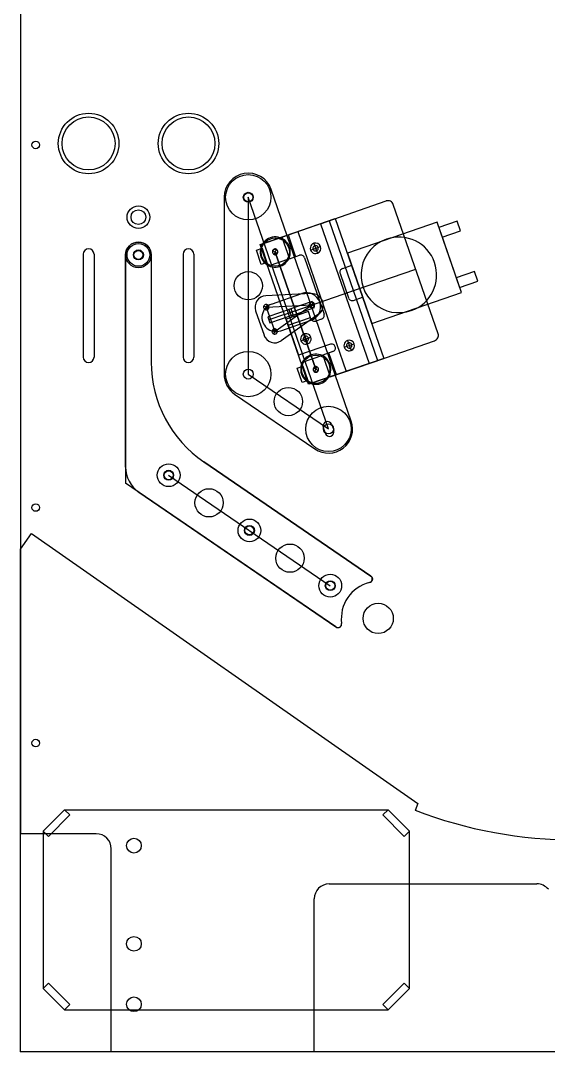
# Model space of a CAD drawing. Header units: inches. Extents: x 0 to 20.3, y 0 to 46.
# Drawn here: x 0 to 8.73, y 0 to 17.06 of the extents above; entities that cross this region are included whole.
import ezdxf

# ---------------------------------------------------------------- set-up
doc = ezdxf.new("R2010")
doc.units = ezdxf.units.IN
doc.header["$MEASUREMENT"] = 0
for name, color, linetype in [('1_250BIT_500DEP', 7, 'Continuous'), ('1A_250BIT_500DEP', 7, 'Continuous'), ('2_250BIT_250DEP', 7, 'Continuous'), ('6_125BIT_500DEP', 7, 'Continuous'), ('6A_125BIT_500DEP', 7, 'Continuous'), ('7_VCARVE_BIT', 7, 'Continuous'), ('8_250BIT_500OUTLINE', 7, 'Continuous'), ('CONSTRUCTION', 7, 'Continuous'), ('DF_COMP', 7, 'Continuous'), ('PLASTICS', 7, 'Continuous')]:
    doc.layers.add(name, color=color, linetype=linetype)

msp = doc.modelspace()

# ---------------------------------------------------------------- linework, layer by layer
msp.add_point((0, 0))
at = {"layer": '1_250BIT_500DEP', "linetype": 'Continuous'}
for p, q in [((4.151, 12.368), (4.653, 12.542)), ((4.304, 11.925), (4.806, 12.099))]:
    msp.add_line(p, q, dxfattribs=at)
for centre, radius in [((4.214, 13.228), 0.234), ((3.768, 12.671), 0.234), ((4.885, 11.289), 0.234), ((4.431, 10.754), 0.234), ((3.119, 9.078), 0.234), ((4.458, 8.162), 0.234), ((5.918, 7.165), 0.25)]:
    msp.add_circle(centre, radius, dxfattribs=at)
for centre, start, end in [((4.73, 12.321), 289.0935, 109.0935), ((4.228, 12.147), 109.0935, 289.0935)]:
    msp.add_arc(centre, 0.234, start, end, dxfattribs=at)
at = {"layer": '1A_250BIT_500DEP', "linetype": 'Continuous'}
for centre in [(1.125, 15.025), (2.778, 15.025)]:
    msp.add_circle(centre, 0.438, dxfattribs=at)
at = {"layer": '2_250BIT_250DEP', "linetype": 'Continuous'}
for centre in [(1.125, 15.025), (2.778, 15.025)]:
    msp.add_circle(centre, 0.501, dxfattribs=at)
at = {"layer": '6_125BIT_500DEP', "linetype": 'Continuous'}
for p, q in [((1.035, 13.191), (1.035, 11.491)), ((1.215, 13.191), (1.215, 11.491)), ((2.688, 13.191), (2.688, 11.491)), ((2.868, 13.191), (2.868, 11.491))]:
    msp.add_line(p, q, dxfattribs=at)
for centre, radius in [((3.768, 14.134), 0.0825), ((1.95, 13.805), 0.122), ((1.95, 13.181), 0.0825), ((3.768, 11.208), 0.0825), ((5.095, 10.301), 0.0825), ((2.45, 9.535), 0.0825), ((3.787, 8.621), 0.0825), ((5.125, 7.707), 0.0825), ((1.875, 3.405), 0.122), ((1.875, 1.78), 0.122), ((1.875, 0.78), 0.122)]:
    msp.add_circle(centre, radius, dxfattribs=at)
for centre, start, end in [((1.125, 13.191), 0, 180), ((2.778, 13.191), 0, 180), ((1.125, 11.491), 180, 0), ((2.778, 11.491), 180, 0)]:
    msp.add_arc(centre, 0.09, start, end, dxfattribs=at)
at = {"layer": '6A_125BIT_500DEP', "linetype": 'Continuous'}
for centre in [(0.25, 15), (0.25, 9), (0.25, 5.102)]:
    msp.add_circle(centre, 0.0625, dxfattribs=at)
at = {"layer": '7_VCARVE_BIT', "linetype": 'Continuous'}
for centre in [(0.25, 15), (0.25, 9), (0.25, 5.102)]:
    msp.add_circle(centre, 0.0625, dxfattribs=at)
at = {"layer": '8_250BIT_500OUTLINE', "linetype": 'Continuous'}
for p, q in [((0, 46), (0, 3.602)), ((1.25, 3.602), (0, 3.602)), ((1.5, 0), (1.5, 3.352)), ((5.108, 2.773), (8.542, 2.773)), ((4.858, 0), (4.858, 2.523)), ((1.5, 0), (4.858, 0))]:
    msp.add_line(p, q, dxfattribs=at)
for centre, start, end in [((1.25, 3.352), 0, 90), ((5.108, 2.523), 90, 180), ((8.542, 2.523), 39.8896, 90)]:
    msp.add_arc(centre, 0.25, start, end, dxfattribs=at)
at = {"layer": 'CONSTRUCTION', "linetype": 'Continuous'}
for p, q in [((0, 8.313), (0.18, 8.568)), ((0.18, 8.568), (6.572, 4.102)), ((0, 0), (0, 8.313)), ((6.572, 4.102), (6.528, 3.989)), ((0.729, 4), (0.375, 3.646)), ((0.729, 4), (6.084, 4)), ((0.817, 3.912), (0.729, 4)), ((6.084, 4), (5.996, 3.912)), ((6.437, 3.646), (6.084, 4)), ((0.463, 3.558), (0.817, 3.912)), ((5.996, 3.912), (6.349, 3.558)), ((0.375, 3.646), (0.375, 1.041)), ((0.375, 3.646), (0.463, 3.558)), ((6.349, 3.558), (6.437, 3.646)), ((6.437, 1.041), (6.437, 3.646)), ((0.463, 1.129), (0.375, 1.041)), ((0.375, 1.041), (0.729, 0.688)), ((0.817, 0.776), (0.463, 1.129)), ((6.349, 1.129), (5.996, 0.776)), ((6.084, 0.688), (6.437, 1.041)), ((6.437, 1.041), (6.349, 1.129)), ((0.729, 0.688), (0.817, 0.776)), ((0.729, 0.688), (6.084, 0.688)), ((5.996, 0.776), (6.084, 0.688)), ((0, 0), (18.375, 0))]:
    msp.add_line(p, q, dxfattribs=at)
msp.add_arc((9.187, 10.973), 7.473, 249.155, 290.845, dxfattribs=at)
at = {"layer": 'DF_COMP', "linetype": 'Continuous'}
for p, q in [((5.095, 10.301), (3.768, 14.134)), ((3.768, 14.134), (3.768, 11.208)), ((4.965, 13.697), (6.051, 14.073)), ((6.909, 11.877), (6.168, 14.016)), ((3.967, 13.351), (5.208, 13.781)), ((4.324, 13.475), (5.208, 13.781)), ((4.965, 13.697), (5.766, 11.384)), ((5.105, 13.746), (5.906, 11.433)), ((5.208, 13.781), (5.477, 13.006)), ((5.208, 13.781), (6.009, 11.469)), ((6.892, 13.721), (5.407, 13.207)), ((7.295, 12.557), (6.892, 13.721)), ((7.224, 13.74), (6.922, 13.636)), ((7.28, 13.579), (7.224, 13.74)), ((4.427, 13.511), (4.551, 13.151)), ((4.588, 13.566), (5.388, 11.254)), ((6.922, 13.636), (6.977, 13.475)), ((6.95, 13.555), (7.238, 12.723)), ((6.977, 13.475), (7.28, 13.579)), ((4.767, 11.039), (3.967, 13.351)), ((3.974, 13.354), (4.324, 13.475)), ((4.098, 12.994), (3.974, 13.354)), ((4.324, 13.475), (4.448, 13.116)), ((4.324, 13.475), (4.448, 13.116)), ((4.799, 13.261), (4.965, 13.318)), ((4.854, 13.372), (4.911, 13.207)), ((1.738, 13.181), (1.738, 9.404)), ((2.162, 13.181), (2.162, 11.405)), ((3.901, 13.26), (3.995, 13.292)), ((3.982, 13.023), (3.901, 13.26)), ((3.995, 13.292), (4.077, 13.056)), ((4.214, 13.228), (4.174, 13.247)), ((4.214, 13.228), (4.194, 13.188)), ((4.214, 13.228), (4.233, 13.268)), ((4.214, 13.228), (4.885, 11.289)), ((4.214, 13.228), (4.254, 13.208)), ((4.885, 11.289), (4.214, 13.228)), ((4.448, 13.116), (4.617, 13.174)), ((4.698, 13.135), (5.022, 12.2)), ((5.407, 13.207), (5.81, 12.043)), ((4.077, 13.056), (3.982, 13.023)), ((4.448, 13.116), (4.098, 12.994)), ((5.477, 13.006), (5.326, 12.953)), ((5.287, 12.873), (5.427, 12.468)), ((5.366, 12.541), (6.538, 12.947)), ((7.513, 12.908), (7.21, 12.803)), ((7.21, 12.803), (7.266, 12.642)), ((7.568, 12.747), (7.513, 12.908)), ((4.367, 12.195), (5.609, 12.625)), ((5.609, 12.625), (5.668, 12.645)), ((7.266, 12.642), (7.568, 12.747)), ((4.81, 12.54), (4.057, 12.503)), ((5.508, 12.428), (5.659, 12.481)), ((5.659, 12.481), (6.009, 11.469)), ((5.81, 12.043), (7.295, 12.557)), ((4.066, 12.316), (4.026, 12.335)), ((4.066, 12.316), (4.046, 12.276)), ((4.066, 12.316), (4.085, 12.356)), ((4.066, 12.316), (4.821, 12.352)), ((4.066, 12.316), (4.106, 12.296)), ((4.066, 12.316), (4.205, 11.914)), ((4.476, 12.291), (4.089, 12.157)), ((4.205, 11.914), (4.821, 12.352)), ((4.367, 12.195), (4.845, 12.36)), ((4.827, 12.412), (4.44, 12.278)), ((4.476, 12.175), (4.863, 12.309)), ((4.512, 12.187), (4.476, 12.291)), ((4.821, 12.352), (4.781, 12.372)), ((4.821, 12.352), (4.802, 12.312)), ((4.821, 12.352), (4.841, 12.392)), ((4.821, 12.352), (4.861, 12.333)), ((4.863, 12.309), (4.827, 12.412)), ((3.888, 12.255), (4.028, 11.853)), ((4.089, 12.157), (4.125, 12.054)), ((4.367, 12.195), (4.107, 12.105)), ((4.125, 12.054), (4.512, 12.187)), ((4.929, 12.198), (4.314, 11.761)), ((4.762, 12.247), (4.393, 12.119)), ((4.393, 12.119), (4.601, 11.519)), ((4.429, 12.016), (4.798, 12.143)), ((4.549, 12.258), (4.431, 12.217)), ((4.44, 12.278), (4.476, 12.175)), ((4.804, 12.125), (4.762, 12.247)), ((4.982, 12.119), (4.885, 12.086)), ((4.205, 11.914), (4.224, 11.954)), ((4.205, 11.914), (4.165, 11.933)), ((4.205, 11.914), (4.185, 11.874)), ((4.205, 11.914), (4.245, 11.894)), ((4.639, 11.761), (4.804, 11.818)), ((4.693, 11.873), (4.75, 11.707)), ((5.127, 11.701), (4.601, 11.519)), ((5.356, 11.653), (5.522, 11.71)), ((5.41, 11.764), (5.468, 11.599)), ((5.766, 11.384), (6.852, 11.76)), ((4.65, 11.401), (5, 11.522)), ((6.009, 11.469), (4.767, 11.039)), ((5.169, 11.581), (5, 11.523)), ((5, 11.523), (5.124, 11.162)), ((5, 11.522), (5.124, 11.162)), ((5.228, 11.198), (5.103, 11.558)), ((5.124, 11.162), (6.009, 11.469)), ((4.577, 11.306), (4.671, 11.339)), ((4.659, 11.07), (4.577, 11.306)), ((4.774, 11.041), (4.65, 11.401)), ((4.671, 11.339), (4.753, 11.103)), ((4.885, 11.289), (4.845, 11.308)), ((4.885, 11.289), (4.865, 11.249)), ((4.885, 11.289), (4.904, 11.329)), ((4.885, 11.289), (4.925, 11.269)), ((3.768, 11.208), (5.095, 10.301)), ((4.753, 11.103), (4.659, 11.07)), ((5.124, 11.162), (4.774, 11.041)), ((5.795, 7.866), (3.033, 9.754)), ((5.219, 7.024), (1.738, 9.404)), ((2.45, 9.535), (5.125, 7.707))]:
    msp.add_line(p, q, dxfattribs=at)
for centre, radius in [((3.768, 14.134), 0.375), ((1.95, 13.805), 0.188), ((1.95, 13.181), 0.212), ((1.95, 13.181), 0.188), ((3.768, 11.208), 0.375), ((5.095, 10.301), 0.375), ((2.45, 9.535), 0.188), ((3.787, 8.621), 0.188), ((5.125, 7.707), 0.188)]:
    msp.add_circle(centre, radius, dxfattribs=at)
for centre, radius, start, end in [((6.081, 13.986), 0.0921, 64.094, 109.0934), ((6.081, 13.986), 0.0921, 19.094, 64.0934), ((4.214, 13.228), 0.25, 49.0957, 109.093), ((4.214, 13.228), 0.25, 109.0957, 169.093), ((4.214, 13.228), 0.25, 349.0957, 49.093), ((4.882, 13.29), 0.0876, 169.0957, 229.093), ((4.882, 13.29), 0.0876, 109.0957, 169.093), ((4.882, 13.29), 0.0445, 109.0957, 169.093), ((4.882, 13.29), 0.0876, 19.1087, 109.0894), ((4.882, 13.29), 0.0445, 49.0957, 109.093), ((4.882, 13.29), 0.0445, 349.0956, 49.093), ((4.882, 13.29), 0.0876, 289.1087, 19.0895), ((6.259, 12.85), 0.626, 109.0957, 169.093), ((6.259, 12.85), 0.626, 19.1087, 109.0895), ((4.214, 13.228), 0.25, 169.0957, 229.093), ((4.211, 13.235), 0.0445, 109.0957, 169.093), ((4.211, 13.235), 0.0445, 169.0957, 229.093), ((4.214, 13.228), 0.0445, 169.0957, 229.093), ((4.214, 13.228), 0.0445, 109.0957, 169.093), ((4.211, 13.235), 0.0445, 229.0956, 289.0931), ((4.214, 13.228), 0.0445, 229.0957, 289.093), ((4.211, 13.235), 0.0445, 49.0957, 109.093), ((4.214, 13.228), 0.0445, 49.0957, 109.093), ((4.211, 13.235), 0.0445, 289.0957, 349.093), ((4.214, 13.228), 0.0445, 289.0957, 349.093), ((4.211, 13.235), 0.0445, 349.0957, 49.093), ((4.214, 13.228), 0.0445, 349.0957, 49.093), ((4.214, 13.228), 0.25, 289.0957, 349.093), ((4.638, 13.114), 0.0636, 64.0941, 109.0934), ((4.638, 13.114), 0.0636, 19.094, 64.0934), ((4.882, 13.29), 0.0876, 229.0957, 289.093), ((4.882, 13.29), 0.0445, 169.0957, 229.093), ((4.882, 13.29), 0.0445, 229.0957, 289.093), ((4.882, 13.29), 0.0445, 289.0957, 349.093), ((4.214, 13.228), 0.25, 229.0957, 289.093), ((6.259, 12.85), 0.626, 169.0957, 229.093), ((6.259, 12.85), 0.626, 289.1087, 19.0895), ((5.347, 12.893), 0.0636, 154.094, 199.0934), ((5.347, 12.893), 0.0636, 109.094, 154.0934), ((4.066, 12.316), 0.188, 92.7581, 145.925), ((4.821, 12.352), 0.188, 19.0996, 93.2929), ((5.487, 12.488), 0.0636, 199.094, 244.0934), ((4.066, 12.316), 0.188, 145.9264, 199.0933), ((4.066, 12.316), 0.0445, 169.0956, 229.093), ((4.066, 12.316), 0.0445, 109.0957, 169.093), ((4.066, 12.316), 0.0445, 229.0957, 289.093), ((4.066, 12.316), 0.0445, 49.0957, 109.093), ((4.066, 12.316), 0.0445, 289.0957, 349.093), ((4.066, 12.316), 0.0445, 349.0957, 49.093), ((4.821, 12.352), 0.0445, 109.0957, 169.093), ((4.821, 12.352), 0.0445, 169.0957, 229.093), ((4.821, 12.352), 0.0445, 229.0957, 289.093), ((4.821, 12.352), 0.0445, 49.0957, 109.093), ((4.821, 12.352), 0.0445, 289.0957, 349.093), ((4.821, 12.352), 0.0445, 349.0957, 49.093), ((4.821, 12.352), 0.188, 304.8987, 19.0921), ((5.487, 12.488), 0.0636, 244.094, 289.0934), ((6.259, 12.85), 0.626, 229.0957, 289.093), ((4.864, 12.146), 0.0636, 199.094, 244.0934), ((4.961, 12.179), 0.0636, 289.094, 334.0934), ((4.961, 12.179), 0.0636, 334.094, 19.0934), ((4.205, 11.914), 0.0445, 109.0957, 169.093), ((4.205, 11.914), 0.0445, 49.0957, 109.093), ((4.205, 11.914), 0.0445, 349.0957, 49.093), ((4.864, 12.146), 0.0636, 244.094, 289.0934), ((4.205, 11.914), 0.188, 199.0947, 252.2615), ((4.205, 11.914), 0.0445, 169.0957, 229.093), ((4.205, 11.914), 0.0445, 229.0956, 289.0931), ((4.205, 11.914), 0.0445, 289.0957, 349.093), ((4.721, 11.79), 0.0876, 169.0957, 229.093), ((4.721, 11.79), 0.0876, 109.0957, 169.093), ((4.721, 11.79), 0.0445, 169.0957, 229.093), ((4.721, 11.79), 0.0445, 109.0957, 169.093), ((4.721, 11.79), 0.0876, 49.0957, 109.093), ((4.721, 11.79), 0.0445, 49.0957, 109.093), ((4.721, 11.79), 0.0445, 289.0957, 349.093), ((4.721, 11.79), 0.0876, 289.0957, 349.093), ((4.721, 11.79), 0.0445, 349.0957, 49.093), ((4.721, 11.79), 0.0876, 349.0957, 49.093), ((6.822, 11.847), 0.0921, 289.094, 334.0934), ((6.822, 11.847), 0.0921, 334.094, 19.0934), ((4.205, 11.914), 0.188, 252.263, 305.4299), ((4.721, 11.79), 0.0876, 229.0957, 289.093), ((4.721, 11.79), 0.0445, 229.0957, 289.093), ((5.148, 11.641), 0.0636, 64.094, 109.0934), ((5.148, 11.641), 0.0636, 289.094, 334.0934), ((5.148, 11.641), 0.0636, 19.094, 64.0934), ((5.148, 11.641), 0.0636, 334.094, 19.0934), ((5.439, 11.682), 0.0876, 169.0957, 229.093), ((5.439, 11.682), 0.0876, 109.0957, 169.093), ((5.439, 11.682), 0.0876, 229.0957, 289.093), ((5.439, 11.682), 0.0445, 169.0956, 229.093), ((5.439, 11.682), 0.0445, 109.0957, 169.093), ((5.439, 11.682), 0.0876, 19.1087, 109.0895), ((5.439, 11.682), 0.0445, 229.0957, 289.093), ((5.439, 11.682), 0.0445, 49.0956, 109.093), ((5.439, 11.682), 0.0445, 289.0957, 349.093), ((5.439, 11.682), 0.0445, 349.0957, 49.093), ((5.439, 11.682), 0.0876, 289.1087, 19.0895), ((4.885, 11.289), 0.25, 109.0957, 169.093), ((4.885, 11.289), 0.25, 49.0957, 109.093), ((4.885, 11.289), 0.25, 349.0957, 49.093), ((4.162, 11.405), 2, 180, 235.6469), ((4.885, 11.289), 0.25, 169.0957, 229.093), ((4.885, 11.289), 0.0445, 169.0957, 229.093), ((4.885, 11.289), 0.0445, 109.0957, 169.093), ((4.887, 11.282), 0.0445, 169.0956, 229.093), ((4.887, 11.282), 0.0445, 109.0957, 169.093), ((4.885, 11.289), 0.0445, 49.0957, 109.093), ((4.887, 11.282), 0.0445, 49.0957, 109.093), ((4.885, 11.289), 0.0445, 289.0957, 349.093), ((4.887, 11.282), 0.0445, 289.0957, 349.093), ((4.885, 11.289), 0.0445, 349.0957, 49.093), ((4.887, 11.282), 0.0445, 349.0957, 49.093), ((4.885, 11.289), 0.25, 229.0957, 289.093), ((4.885, 11.289), 0.0445, 229.0957, 289.093), ((4.887, 11.282), 0.0445, 229.0956, 289.0931), ((4.885, 11.289), 0.25, 289.0957, 349.093), ((5.761, 7.817), 0.06, 283.5125, 55.6469), ((5.918, 7.165), 0.611, 103.5125, 187.7813), ((5.253, 7.074), 0.06, 235.6469, 7.7813)]:
    msp.add_arc(centre, radius, start, end, dxfattribs=at)
at = {"layer": 'PLASTICS', "linetype": 'Continuous'}
for p, q in [((5.473, 10.432), (4.146, 14.265)), ((3.368, 14.134), (3.368, 11.208)), ((1.738, 9.668), (1.738, 13.181)), ((2.162, 13.181), (2.162, 11.405)), ((3.542, 10.877), (4.869, 9.97)), ((5.007, 10.323), (5.04, 10.229)), ((5.149, 10.373), (5.182, 10.278)), ((3.033, 9.754), (5.795, 7.866)), ((1.955, 9.255), (5.219, 7.024)), ((5.795, 7.866), (5.799, 7.864)), ((5.799, 7.864), (5.802, 7.861)), ((5.802, 7.861), (5.805, 7.857)), ((5.805, 7.857), (5.808, 7.854)), ((5.808, 7.854), (5.811, 7.85)), ((5.811, 7.85), (5.814, 7.846)), ((5.78, 7.76), (5.775, 7.759)), ((5.784, 7.761), (5.78, 7.76)), ((5.788, 7.763), (5.784, 7.761)), ((5.792, 7.766), (5.788, 7.763)), ((5.796, 7.768), (5.792, 7.766)), ((5.8, 7.771), (5.796, 7.768)), ((5.803, 7.774), (5.8, 7.771)), ((5.806, 7.777), (5.803, 7.774)), ((5.809, 7.781), (5.806, 7.777)), ((5.812, 7.785), (5.809, 7.781)), ((5.814, 7.789), (5.812, 7.785)), ((5.814, 7.846), (5.816, 7.842)), ((5.816, 7.793), (5.814, 7.789)), ((5.816, 7.842), (5.817, 7.838)), ((5.818, 7.797), (5.816, 7.793)), ((5.817, 7.838), (5.819, 7.833)), ((5.819, 7.802), (5.818, 7.797)), ((5.819, 7.833), (5.82, 7.829)), ((5.82, 7.806), (5.819, 7.802)), ((5.82, 7.829), (5.821, 7.824)), ((5.821, 7.811), (5.82, 7.806)), ((5.821, 7.824), (5.821, 7.82)), ((5.821, 7.82), (5.821, 7.815)), ((5.821, 7.815), (5.821, 7.811)), ((5.219, 7.024), (5.223, 7.022)), ((5.223, 7.022), (5.227, 7.02)), ((5.227, 7.02), (5.231, 7.018)), ((5.231, 7.018), (5.235, 7.017)), ((5.235, 7.017), (5.239, 7.016)), ((5.239, 7.016), (5.243, 7.015)), ((5.243, 7.015), (5.248, 7.014)), ((5.248, 7.014), (5.252, 7.014)), ((5.252, 7.014), (5.256, 7.014)), ((5.256, 7.014), (5.261, 7.014)), ((5.261, 7.014), (5.265, 7.015)), ((5.265, 7.015), (5.269, 7.016)), ((5.269, 7.016), (5.273, 7.017)), ((5.273, 7.017), (5.277, 7.019)), ((5.277, 7.019), (5.281, 7.021)), ((5.281, 7.021), (5.285, 7.023)), ((5.285, 7.023), (5.289, 7.025)), ((5.289, 7.025), (5.292, 7.028)), ((5.292, 7.028), (5.295, 7.031)), ((5.295, 7.031), (5.298, 7.034)), ((5.298, 7.034), (5.301, 7.037)), ((5.301, 7.037), (5.304, 7.041)), ((5.304, 7.041), (5.306, 7.045)), ((5.306, 7.045), (5.308, 7.049)), ((5.308, 7.049), (5.309, 7.053)), ((5.309, 7.053), (5.311, 7.057)), ((5.311, 7.057), (5.312, 7.061)), ((5.312, 7.061), (5.313, 7.065)), ((5.313, 7.07), (5.313, 7.074)), ((5.313, 7.065), (5.313, 7.07))]:
    msp.add_line(p, q, dxfattribs=at)
for centre in [(3.768, 14.134), (1.95, 13.181), (2.45, 9.535), (3.787, 8.621), (5.125, 7.707)]:
    msp.add_circle(centre, 0.075, dxfattribs=at)
for centre, radius, start, end in [((3.768, 14.134), 0.4, 19.0935, 180), ((1.95, 13.181), 0.212, 0, 180), ((4.162, 11.405), 2, 180, 235.6469), ((3.768, 11.208), 0.4, 180, 235.6469), ((5.095, 10.301), 0.4, 235.6469, 19.0935), ((5.078, 10.348), 0.075, 19.0935, 199.0935), ((5.111, 10.253), 0.075, 199.0935, 19.0935), ((2.238, 9.668), 0.5, 180, 235.6469), ((5.918, 7.165), 0.611, 103.5125, 187.7813)]:
    msp.add_arc(centre, radius, start, end, dxfattribs=at)

doc.saveas('drawing.dxf')
